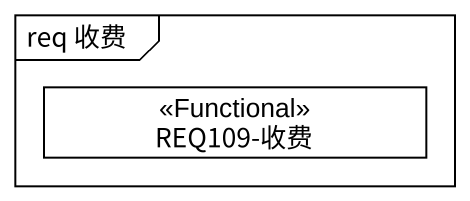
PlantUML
@startuml
mainframe req 收费
hide circle
hide empty members
class "REQ109-收费" as REQ109_收费 <<Functional>>
@enduml
